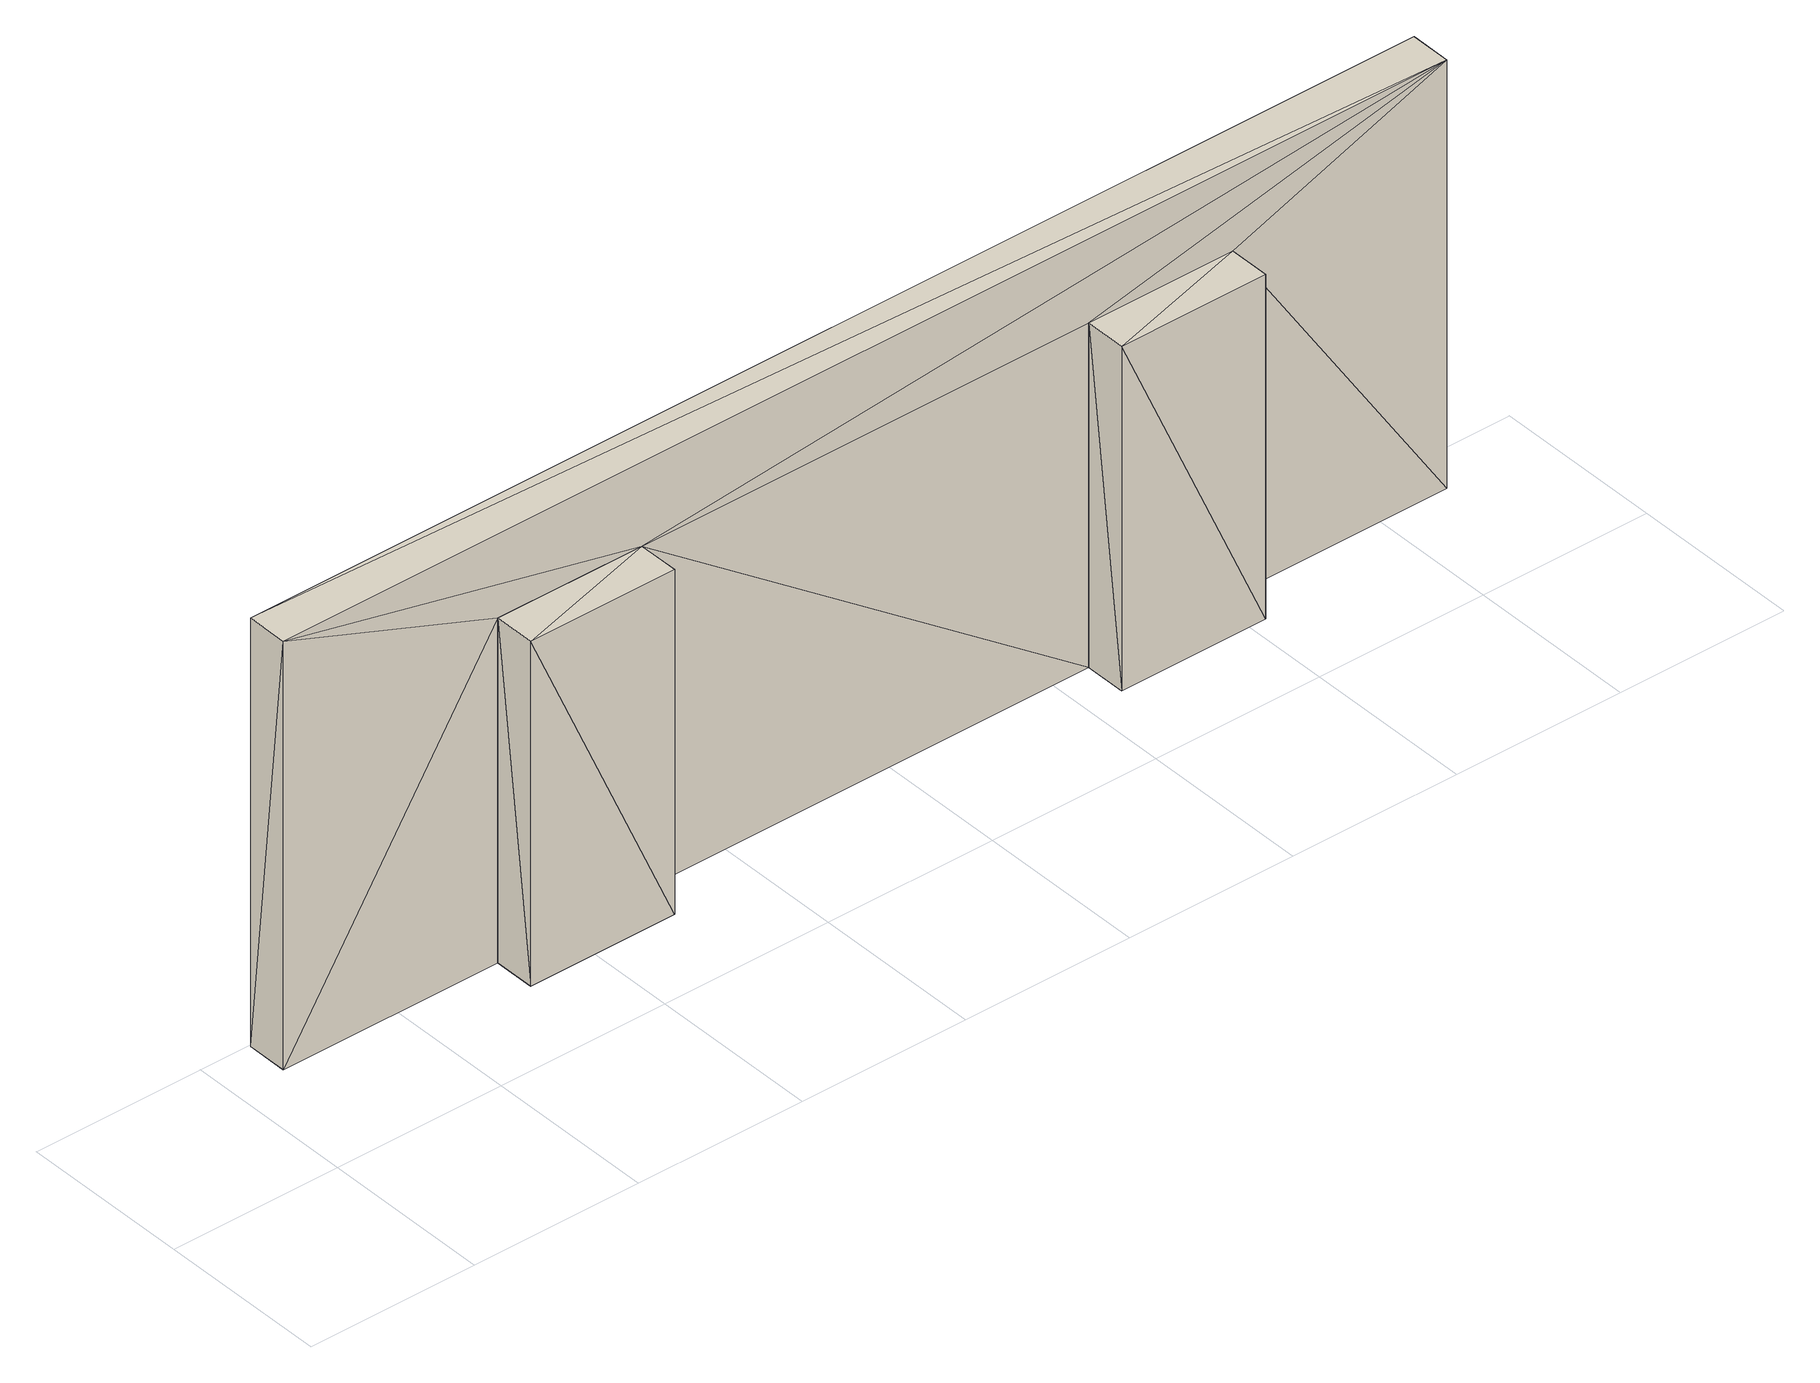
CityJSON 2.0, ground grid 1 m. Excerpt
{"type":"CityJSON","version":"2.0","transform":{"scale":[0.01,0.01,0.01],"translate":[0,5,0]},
"CityObjects":{
"building1":{"type":"Building","attributes":{"info":{"id":18836,"type":"IfcOpeningElement","GlobalId":"2lV07gym5YkPLv5gWQeAr4","OwnerHistory":"#12","Name":"Innentuer-3","ObjectPlacement":"#18792","Representation":"#18832"},"psets":{"BaseQuantities":{"Depth":{"id":18841,"class":"IfcQuantityLength","value":0.24},"Height":{"id":18842,"class":"IfcQuantityLength","value":2.01},"Width":{"id":18843,"class":"IfcQuantityLength","value":0.885},"Area":{"id":18844,"class":"IfcQuantityArea","value":1.78},"Volume":{"id":18845,"class":"IfcQuantityVolume","value":0.0856},"id":18846}}},"geometry":[{"type":"MultiSurface","lod":"2","boundaries":[[[0,1,2]],[[0,2,3]],[[4,0,3]],[[4,3,5]],[[6,4,5]],[[6,5,7]],[[1,6,7]],[[1,7,2]],[[4,1,0]],[[4,6,1]],[[3,2,5]],[[2,7,5]],[[4,6,8]],[[4,8,9]],[[0,4,9]],[[0,9,10]],[[1,0,10]],[[1,10,11]],[[6,1,11]],[[6,11,8]],[[0,6,4]],[[0,1,6]],[[9,8,10]],[[8,11,10]]]}]},
"building2":{"type":"Building","attributes":{"info":{"id":19504,"type":"IfcDoor","GlobalId":"2qiPPF3FrF8OIqfrKiSUqm","OwnerHistory":"#12","Name":"Innentuer-3","ObjectPlacement":"#19486","Representation":"#19500","Tag":"12291272-8C4D-42C2-A4-E5-68086A355C33","OverallHeight":2.01,"OverallWidth":0.885},"psets":{"Tür Linien-Sachmerkmale":{"LiningDepth":0.1,"LiningThickness":0.05,"LiningOffset":0.1,"id":19763},"Türblatt-Sachmerkmale - Panel1":{"PanelDepth":0.04,"PanelOperation":"SWINGING","PanelWidth":1,"PanelPosition":"MIDDLE","id":19766},"Pset_DoorCommon":{"ThermalTransmittance":{"id":19512,"class":"IfcPropertySingleValue","value":2,"value_type":"IfcThermalTransmittanceMeasure"},"id":19513},"AC_Pset_Name":{"Name":{"id":19520,"class":"IfcPropertySingleValue","value":"Innentuer-3","value_type":"IfcLabel"},"id":19521},"ArchiCADProperties":{"Komplette Element-ID":{"id":19527,"class":"IfcPropertySingleValue","value":"Innentuer-3","value_type":"IfcLabel"},"Kompakte Element-ID":{"id":19528,"class":"IfcPropertySingleValue","value":"Innentuer-3","value_type":"IfcLabel"},"Name des Sachmerkmal-Objekts":{"id":19529,"class":"IfcPropertySingleValue","value_type":"IfcLabel"},"Ursprungsgeschoss":{"id":19530,"class":"IfcPropertySingleValue","value":"Erdgeschoss","value_type":"IfcLabel"},"Raumname":{"id":19531,"class":"IfcPropertySingleValue","value":"Buero","value_type":"IfcLabel"},"Raumnummer":{"id":19532,"class":"IfcPropertySingleValue","value":"2","value_type":"IfcLabel"},"Ebene":{"id":19533,"class":"IfcPropertySingleValue","value":"Innenwände","value_type":"IfcLabel"},"Typ":{"id":19534,"class":"IfcPropertySingleValue","value":"Tür","value_type":"IfcLabel"},"Geschützt":{"id":19535,"class":"IfcPropertySingleValue","value":false,"value_type":"IfcBoolean"},"Bibliothekselement-Name":{"id":19536,"class":"IfcPropertySingleValue","value":"IFC Tür - Eine Öffnunsgrichtung","value_type":"IfcLabel"},"Baustoff / Mehrschichtiger Aufbau / Profil / Schraffur":{"id":19537,"class":"IfcPropertySingleValue","value":"Solid","value_type":"IfcLabel"},"Etikettentext":{"id":19538,"class":"IfcPropertySingleValue","value_type":"IfcLabel"},"Eindeutige ID":{"id":19539,"class":"IfcPropertySingleValue","value_type":"IfcLabel"},"Verknüpfte Änderungen":{"id":19540,"class":"IfcPropertySingleValue","value_type":"IfcLabel"},"Tragende Funktion":{"id":19541,"class":"IfcPropertySingleValue","value":"Nicht definiert","value_type":"IfcLabel"},"Lage":{"id":19542,"class":"IfcPropertySingleValue","value":"Nicht definiert","value_type":"IfcLabel"},"Element-Klassifizierung":{"id":19543,"class":"IfcPropertySingleValue","value":"Tür","value_type":"IfcLabel"},"Umbau-Status":{"id":19544,"class":"IfcPropertySingleValue","value":"Bestand","value_type":"IfcLabel"},"Anzeigen auf Umbau-Filter":{"id":19545,"class":"IfcPropertySingleValue","value":"Alle relevanten Filter","value_type":"IfcLabel"},"ARCHICAD IFC ID":{"id":19546,"class":"IfcPropertySingleValue","value":"2qiPPF3FrF8OIqfrKiSUqm","value_type":"IfcLabel"},"Externe IFC ID":{"id":19547,"class":"IfcPropertySingleValue","value_type":"IfcLabel"},"Marker-Text":{"id":19548,"class":"IfcPropertySingleValue","value_type":"IfcLabel"},"Von Raum":{"id":19549,"class":"IfcPropertySingleValue","value":"Flur","value_type":"IfcLabel"},"zu Raum":{"id":19550,"class":"IfcPropertySingleValue","value":"Buero","value_type":"IfcLabel"},"Ausrichtung":{"id":19551,"class":"IfcPropertySingleValue","value":"R","value_type":"IfcLabel"},"Von Raum-Nummer":{"id":19552,"class":"IfcPropertySingleValue","value":"1","value_type":"IfcLabel"},"Zu Raum-Nummer":{"id":19553,"class":"IfcPropertySingleValue","value":"2","value_type":"IfcLabel"},"Anschlagsmaße":{"id":19554,"class":"IfcPropertySingleValue","value":"0,88x2,01","value_type":"IfcLabel"},"Größe Wandloch":{"id":19555,"class":"IfcPropertySingleValue","value":"0,88x2,01","value_type":"IfcLabel"},"Größe laut Eingabe":{"id":19556,"class":"IfcPropertySingleValue","value":"0,88x2,01","value_type":"IfcLabel"},"Größe Ausgang":{"id":19557,"class":"IfcPropertySingleValue","value":"0,78x1,96","value_type":"IfcLabel"},"Türblatt-Maß":{"id":19558,"class":"IfcPropertySingleValue","value":"0,78x1,96","value_type":"IfcLabel"},"Wandstruktur":{"id":19559,"class":"IfcPropertySingleValue","value":"Leichtbeton 102890359","value_type":"IfcLabel"},"Nominale B x H":{"id":19560,"class":"IfcPropertySingleValue","value":"0,88x2,01","value_type":"IfcLabel"},"Nominale B x H x T":{"id":19561,"class":"IfcPropertySingleValue","value":"0,88x2,01x0,24","value_type":"IfcLabel"},"id":19562},"AC_Pset_IFC_Tür_-_Eine_Öffnunsgrichtung":{"Wandkontur (0-Keine,1-Voll,2-Seite,3-Länge)":{"id":19602,"class":"IfcPropertySingleValue","value":1,"value_type":"IfcReal"},"Fixpunkte 0-Kein,1-2D,2-3D,3-Alle":{"id":19603,"class":"IfcPropertySingleValue","value":3,"value_type":"IfcReal"},"2D-Fixpunkte in 3D zeigen":{"id":19604,"class":"IfcPropertySingleValue","value":true,"value_type":"IfcBoolean"},"Loch übernimmt Oberflächenmaterial der Wandseite":{"id":19605,"class":"IfcPropertySingleValue","value":false,"value_type":"IfcBoolean"},"Öffnungsoberfläche ist gebogen in gebogenen Wänden":{"id":19606,"class":"IfcPropertySingleValue","value":false,"value_type":"IfcBoolean"},"Grundtyp":{"id":19607,"class":"IfcPropertySingleValue","value":"IfcDoor","value_type":"IfcLabel"},"Name":{"id":19608,"class":"IfcPropertySingleValue","value_type":"IfcLabel"},"Beschreibung":{"id":19609,"class":"IfcPropertySingleValue","value_type":"IfcLabel"},"Objektetikett":{"id":19610,"class":"IfcPropertySingleValue","value_type":"IfcLabel"},"Etikett":{"id":19611,"class":"IfcPropertySingleValue","value_type":"IfcLabel"},"Konstruktionsmaterial":{"id":19612,"class":"IfcPropertySingleValue","value":"Aluminium","value_type":"IfcLabel"}," Konstruktionsmaterial ID":{"id":19613,"class":"IfcPropertySingleValue","value":1,"value_type":"IfcReal"},"Profile (Strich) (ifc_door_frame)":{"id":19614,"class":"IfcPropertySingleValue","value":true,"value_type":"IfcBoolean"},"Rahmendicke = Wanddicke":{"id":19615,"class":"IfcPropertySingleValue","value":false,"value_type":"IfcBoolean"},"Paneelbreite an Öffn. anpassen":{"id":19616,"class":"IfcPropertySingleValue","value":true,"value_type":"IfcBoolean"},"Paneelbreite":{"id":19617,"class":"IfcPropertySingleValue","value":1,"value_type":"IfcReal"},"Trimmen":{"id":19618,"class":"IfcPropertySingleValue","value":false,"value_type":"IfcBoolean"},"Schwelle":{"id":19619,"class":"IfcPropertySingleValue","value":false,"value_type":"IfcBoolean"},"Schwellenbreite anpassen":{"id":19620,"class":"IfcPropertySingleValue","value":true,"value_type":"IfcBoolean"},"Oberlicht":{"id":19621,"class":"IfcPropertySingleValue","value":false,"value_type":"IfcBoolean"},"Öffnungswinkel in 2D":{"id":19622,"class":"IfcPropertySingleValue","value":90,"value_type":"IfcPlaneAngleMeasure"},"Symbol-Stift":{"id":19623,"class":"IfcPropertySingleValue","value_type":"IfcLabel"},"Rahmen-Schraffur-Typ":{"id":19624,"class":"IfcPropertySingleValue","value":"Holz","value_type":"IfcLabel"},"Rahmen-Schraffur-Stift":{"id":19625,"class":"IfcPropertySingleValue","value_type":"IfcLabel"},"Rahmen-Schraffurhintergrund-Stift":{"id":19626,"class":"IfcPropertySingleValue","value_type":"IfcLabel"},"Türblatt-Schraffur-Typ":{"id":19627,"class":"IfcPropertySingleValue","value":"0","value_type":"IfcLabel"},"Türblatt-Schraffur-Stift":{"id":19628,"class":"IfcPropertySingleValue","value_type":"IfcLabel"},"Türblatt-Schraffurhintergrund-Stift":{"id":19629,"class":"IfcPropertySingleValue","value_type":"IfcLabel"},"Öffnungswinkel in 3D":{"id":19630,"class":"IfcPropertySingleValue","value":0,"value_type":"IfcPlaneAngleMeasure"},"Rahmen-Stift":{"id":19631,"class":"IfcPropertySingleValue","value_type":"IfcLabel"},"Türblatt-Stift":{"id":19632,"class":"IfcPropertySingleValue","value_type":"IfcLabel"},"Rahmen Oberflächenmaterial":{"id":19633,"class":"IfcPropertySingleValue","value":"Kiefer","value_type":"IfcLabel"},"Türblatt Oberflächenmaterial":{"id":19634,"class":"IfcPropertySingleValue","value":"Kiefer, glänzend","value_type":"IfcLabel"},"Querbalken Oberflächenmaterial":{"id":19635,"class":"IfcPropertySingleValue","value":"Glas","value_type":"IfcLabel"},"Schwelle Oberflächenmaterial":{"id":19636,"class":"IfcPropertySingleValue","value":"Kiefer","value_type":"IfcLabel"},"IFC Betrieb (ifc_optypestr)":{"id":19637,"class":"IfcPropertySingleValue","value":"Einflügeltür","value_type":"IfcLabel"},"IFC Betrieb (ifc_optype)":{"id":19638,"class":"IfcPropertySingleValue","value":1,"value_type":"IfcReal"},"id":19639},"BaseQuantities":{"Height":{"id":19681,"class":"IfcQuantityLength","value":2.01},"Width":{"id":19682,"class":"IfcQuantityLength","value":0.885},"Perimeter":{"id":19683,"class":"IfcQuantityLength","value":5.79},"Area":{"id":19684,"class":"IfcQuantityArea","value":1.78},"Volume":{"id":19685,"class":"IfcQuantityVolume","value":0.0856},"Depth":{"id":19686,"class":"IfcQuantityLength","value":0.24},"id":19687},"ArchiCADQuantities":{"Höhenangabe zum Projekt-Nullpunkt":{"id":19692,"class":"IfcQuantityLength","value":0},"Höhe zu Geschoss":{"id":19693,"class":"IfcQuantityLength","value":0},"Höhe":{"id":19694,"class":"IfcQuantityLength","value":2.01},"Oberflächenbereich":{"id":19695,"class":"IfcQuantityArea","value":4.75},"Netto-Volumen":{"id":19696,"class":"IfcQuantityVolume","value":0.0856},"Breite":{"id":19697,"class":"IfcQuantityLength","value":0.885},"Dicke":{"id":19698,"class":"IfcQuantityLength","value":0.1},"F/T nominale Brüstungs-/Schwellenhöhe":{"id":19699,"class":"IfcQuantityLength","value":0},"F/T Brüstungs-/Schwellenhöhe auf der Anschlagseite":{"id":19700,"class":"IfcQuantityLength","value":0},"F/T Brüstungs-/Schwellenhöhe gegenüber der Anschlagseite":{"id":19701,"class":"IfcQuantityLength","value":0},"F/T nominale Sturzhöhe":{"id":19702,"class":"IfcQuantityLength","value":2.01},"F/T Sturzhöhe auf der Anschlagseite":{"id":19703,"class":"IfcQuantityLength","value":2.01},"F/T Sturzhöhe gegenüber der Anschlagseite":{"id":19704,"class":"IfcQuantityLength","value":2.01},"F/T Öffnungsbreite auf der Anschlagseite":{"id":19705,"class":"IfcQuantityLength","value":0.885},"F/T Öffnungsbreite gegenüber der Anschlagseite":{"id":19706,"class":"IfcQuantityLength","value":0.885},"F/T Höhe der Öffnung auf der Anschlagseite":{"id":19707,"class":"IfcQuantityLength","value":2.01},"F/T Höhe der Öffnung gegenüber der Anschlagseite":{"id":19708,"class":"IfcQuantityLength","value":2.01},"F/T Oberfläche der Öffnung auf der Anschlagseite":{"id":19709,"class":"IfcQuantityArea","value":1.78},"F/T Oberfläche der Öffnung gegenüber der Anschlagseite":{"id":19710,"class":"IfcQuantityArea","value":1.78},"Nominale F/T Öffnungsbreite auf der Anschlagseite":{"id":19711,"class":"IfcQuantityLength","value":0.885},"Nominale F/T Öffnungsbreite gegenüber der Anschlagseite":{"id":19712,"class":"IfcQuantityLength","value":0.885},"Nominale F/T Höhe der Öffnung auf der Anschlagseite":{"id":19713,"class":"IfcQuantityLength","value":2.01},"Nominale F/T Höhe der Öffnung gegenüber der Anschlagseite":{"id":19714,"class":"IfcQuantityLength","value":2.01},"Nominale T/F Öffnungsoberfläche auf der Anschlagsseite":{"id":19715,"class":"IfcQuantityArea","value":1.78},"Nominale T/F Öffnungsoberfläche auf der Seite gegenüber der Anschlagsseite":{"id":19716,"class":"IfcQuantityArea","value":1.78},"F/T Volumen der Öffnung":{"id":19717,"class":"IfcQuantityVolume","value":0.0856},"T/F Öffnung Nominaler Oberflächenbereich":{"id":19718,"class":"IfcQuantityArea","value":1.78},"F/T nominales Volumen der Öffnung":{"id":19719,"class":"IfcQuantityVolume","value":0.427},"Brüstungshöhe":{"id":19720,"class":"IfcQuantityLength","value":0},"Wanddicke":{"id":19721,"class":"IfcQuantityLength","value":0.24},"id":19722},"AC_Equantity_IFC_Tür_-_Eine_Öffnunsgrichtung":{"Maß 1":{"id":19727,"class":"IfcQuantityLength","value":0.885},"Maß 2":{"id":19728,"class":"IfcQuantityLength","value":2.01},"Höhe":{"id":19729,"class":"IfcQuantityLength","value":1},"Brüstungshöhe zum aktuellen Geschoss":{"id":19730,"class":"IfcQuantityLength","value":0},"Untere Ebene":{"id":19731,"class":"IfcQuantityLength","value":1},"Obere Ebene":{"id":19732,"class":"IfcQuantityLength","value":0},"Rohbauöffnung Breite":{"id":19733,"class":"IfcQuantityLength","value":0.885},"Rohbauöffnung Höhe":{"id":19734,"class":"IfcQuantityLength","value":2.01},"Architekturlichte Breite":{"id":19735,"class":"IfcQuantityLength","value":0.885},"Architekturlichte Höhe":{"id":19736,"class":"IfcQuantityLength","value":2.01},"Rahmen Breite":{"id":19737,"class":"IfcQuantityLength","value":0.885},"Rahmen Höhe":{"id":19738,"class":"IfcQuantityLength","value":2.01},"Durchgangslichte Breite":{"id":19739,"class":"IfcQuantityLength","value":0.785},"Durchgangslichte Höhe":{"id":19740,"class":"IfcQuantityLength","value":1.96},"Türblatt Breite":{"id":19741,"class":"IfcQuantityLength","value":0.785},"Türblatt Höhe":{"id":19742,"class":"IfcQuantityLength","value":1.96},"Rahmen-Dicke":{"id":19743,"class":"IfcQuantityLength","value":0.1},"Rahmen-Breite":{"id":19744,"class":"IfcQuantityLength","value":0.05},"Türblatt Stärke":{"id":19745,"class":"IfcQuantityLength","value":0.04},"Einfassung Dicke (Futter Tiefe)":{"id":19746,"class":"IfcQuantityLength","value":0.02},"Einfassung Breite (Futter Dicke)":{"id":19747,"class":"IfcQuantityLength","value":0.1},"Schwellenbreite":{"id":19748,"class":"IfcQuantityLength","value":0.1},"Schwellen-Versatz":{"id":19749,"class":"IfcQuantityLength","value":0},"Dicke Schwelle":{"id":19750,"class":"IfcQuantityLength","value":0.02},"Höhe Türblatt":{"id":19751,"class":"IfcQuantityLength","value":1.5},"Höhe Schwelle":{"id":19752,"class":"IfcQuantityLength","value":0.05},"AC Linkes Öffnungsübermaß":{"id":19753,"class":"IfcQuantityLength","value":0},"AC Rechtes Öffnungsübermaß":{"id":19754,"class":"IfcQuantityLength","value":0},"AC Oberes Öffnungsübermaß":{"id":19755,"class":"IfcQuantityLength","value":0},"AC Unteres Öffnungsübermaß":{"id":19756,"class":"IfcQuantityLength","value":0},"id":19757}}},"geometry":[{"type":"MultiSurface","lod":"2","boundaries":[[[12,13,4]],[[12,4,14]],[[0,13,15]],[[0,4,13]],[[0,16,17]],[[0,1,16]],[[6,16,1]],[[18,16,6]],[[4,17,14]],[[4,0,17]],[[14,19,12]],[[14,17,19]],[[20,21,22]],[[20,22,23]],[[19,13,12]],[[15,19,20]],[[15,20,23]],[[15,13,19]],[[15,23,1]],[[15,1,0]],[[6,23,22]],[[6,1,23]],[[22,21,18]],[[22,18,6]],[[16,21,20]],[[16,18,21]],[[20,19,17]],[[20,17,16]],[[24,20,21]],[[24,25,20]],[[21,12,26]],[[21,26,24]],[[26,25,24]],[[26,27,25]],[[19,20,25]],[[19,25,27]],[[19,12,21]],[[19,21,20]],[[27,12,19]],[[27,26,12]]]}]},
"building3":{"type":"Building","attributes":{"info":{"id":18698,"type":"IfcWallStandardCase","GlobalId":"3jjW3rL656ex34Gws22EfM","OwnerHistory":"#12","Name":"Wand-Int-ERDG-3","ObjectPlacement":"#18651","Representation":"#18693","Tag":"2197C9B9-DEF1-444F-B8-1E-1DB092762AB7"},"psets":{"Pset_WallCommon":{"ThermalTransmittance":{"id":18852,"class":"IfcPropertySingleValue","value":1.5,"value_type":"IfcThermalTransmittanceMeasure"},"id":18853},"AC_Pset_Name":{"Name":{"id":18860,"class":"IfcPropertySingleValue","value":"Wand-Int-ERDG-3","value_type":"IfcLabel"},"id":18861},"ArchiCADProperties":{"Komplette Element-ID":{"id":18867,"class":"IfcPropertySingleValue","value":"Wand-Int-ERDG-3","value_type":"IfcLabel"},"Kompakte Element-ID":{"id":18868,"class":"IfcPropertySingleValue","value":"Wand-Int-ERDG-3","value_type":"IfcLabel"},"Name des Sachmerkmal-Objekts":{"id":18869,"class":"IfcPropertySingleValue","value_type":"IfcLabel"},"Ursprungsgeschoss":{"id":18870,"class":"IfcPropertySingleValue","value":"Erdgeschoss","value_type":"IfcLabel"},"Raumname":{"id":18871,"class":"IfcPropertySingleValue","value":"Flur","value_type":"IfcLabel"},"Raumnummer":{"id":18872,"class":"IfcPropertySingleValue","value":"1","value_type":"IfcLabel"},"Ebene":{"id":18873,"class":"IfcPropertySingleValue","value":"Innenwände","value_type":"IfcLabel"},"Typ":{"id":18874,"class":"IfcPropertySingleValue","value":"Wand","value_type":"IfcLabel"},"Geschützt":{"id":18875,"class":"IfcPropertySingleValue","value":false,"value_type":"IfcBoolean"},"Baustoff / Mehrschichtiger Aufbau / Profil / Schraffur":{"id":18876,"class":"IfcPropertySingleValue","value":"Leichtbeton 102890359","value_type":"IfcLabel"},"Etikettentext":{"id":18877,"class":"IfcPropertySingleValue","value_type":"IfcLabel"},"Eindeutige ID":{"id":18878,"class":"IfcPropertySingleValue","value_type":"IfcLabel"},"Verknüpfte Änderungen":{"id":18879,"class":"IfcPropertySingleValue","value_type":"IfcLabel"},"Tragende Funktion":{"id":18880,"class":"IfcPropertySingleValue","value":"Nicht definiert","value_type":"IfcLabel"},"Lage":{"id":18881,"class":"IfcPropertySingleValue","value":"Nicht definiert","value_type":"IfcLabel"},"Element-Klassifizierung":{"id":18882,"class":"IfcPropertySingleValue","value":"Wand","value_type":"IfcLabel"},"Umbau-Status":{"id":18883,"class":"IfcPropertySingleValue","value":"Bestand","value_type":"IfcLabel"},"Anzeigen auf Umbau-Filter":{"id":18884,"class":"IfcPropertySingleValue","value":"Alle relevanten Filter","value_type":"IfcLabel"},"Struktur - Typ":{"id":18885,"class":"IfcPropertySingleValue","value":"Einfach","value_type":"IfcLabel"},"ARCHICAD IFC ID":{"id":18886,"class":"IfcPropertySingleValue","value":"3jjW3rL656ex34Gws22EfM","value_type":"IfcLabel"},"Externe IFC ID":{"id":18887,"class":"IfcPropertySingleValue","value_type":"IfcLabel"},"Baustoff/Mehrschicht/Profil":{"id":18888,"class":"IfcPropertySingleValue","value":"Leichtbeton 102890359","value_type":"IfcLabel"},"Außenseite Oberfläche":{"id":18889,"class":"IfcPropertySingleValue","value":"Anstrich","value_type":"IfcLabel"},"Innenseite Oberfläche":{"id":18890,"class":"IfcPropertySingleValue","value":"Anstrich","value_type":"IfcLabel"},"Oberfläche Kante":{"id":18891,"class":"IfcPropertySingleValue","value":"Anstrich","value_type":"IfcLabel"},"Äußerer Neigungswinkel":{"id":18892,"class":"IfcPropertySingleValue","value":90,"value_type":"IfcPlaneAngleMeasure"},"Innerer Neigungswinkel":{"id":18893,"class":"IfcPropertySingleValue","value":90,"value_type":"IfcPlaneAngleMeasure"},"Wand Neigungstyp":{"id":18894,"class":"IfcPropertySingleValue","value":"gerade","value_type":"IfcLabel"},"Lage der Referenzlinie":{"id":18895,"class":"IfcPropertySingleValue","value":"Außen","value_type":"IfcLabel"},"Geschoss für Oberkantenverknüpfung":{"id":18896,"class":"IfcPropertySingleValue","value":"Nicht verknüpft","value_type":"IfcLabel"},"Geometriemethode":{"id":18897,"class":"IfcPropertySingleValue","value":"Uni","value_type":"IfcLabel"},"id":18898},"BaseQuantities":{"Length":{"id":18934,"class":"IfcQuantityLength","value":7.11},"Height":{"id":18935,"class":"IfcQuantityLength","value":2.5},"Width":{"id":18936,"class":"IfcQuantityLength","value":0.24},"GrossFootprintArea":{"id":18937,"class":"IfcQuantityArea","value":1.71},"NetFootprintArea":{"id":18938,"class":"IfcQuantityArea","value":1.71},"GrossSideArea":{"id":18939,"class":"IfcQuantityArea","value":17.48},"NetSideArea":{"id":18940,"class":"IfcQuantityArea","value":13.92},"GrossVolume":{"id":18941,"class":"IfcQuantityVolume","value":4.27},"NetVolume":{"id":18942,"class":"IfcQuantityVolume","value":3.41},"id":18943},"ArchiCADQuantities":{"Höhenangabe zum Projekt-Nullpunkt":{"id":18948,"class":"IfcQuantityLength","value":0},"Höhe zu Geschoss":{"id":18949,"class":"IfcQuantityLength","value":0},"Höhe":{"id":18950,"class":"IfcQuantityLength","value":2.5},"Oberflächenbereich":{"id":18951,"class":"IfcQuantityArea","value":14.22},"Netto-Volumen":{"id":18952,"class":"IfcQuantityVolume","value":3.41},"Fläche":{"id":18953,"class":"IfcQuantityArea","value":1.71},"Dicke":{"id":18954,"class":"IfcQuantityLength","value":0.24},"Wandlänge an der Außenseite":{"id":18955,"class":"IfcQuantityLength","value":7.11},"Wandlänge an der Innenseite":{"id":18956,"class":"IfcQuantityLength","value":7.11},"Netto-Oberflächenbereich an der Außenseite":{"id":18957,"class":"IfcQuantityArea","value":14.22},"Netto-Oberflächenbereich an der Innenseite":{"id":18958,"class":"IfcQuantityArea","value":13.62},"Netto-Oberflächenbereich an den Kanten":{"id":18959,"class":"IfcQuantityArea","value":4.19},"Konditionales Volumen":{"id":18960,"class":"IfcQuantityVolume","value":4.27},"Anzahl der Türen":{"id":18961,"class":"IfcQuantityCount","value":2},"Anzahl der Fenster":{"id":18962,"class":"IfcQuantityCount","value":0},"Anzahl der Durchbrüche (Anzahl der leeren Öffnungen)":{"id":18963,"class":"IfcQuantityCount","value":0},"Anzahl der Stützen":{"id":18964,"class":"IfcQuantityCount","value":0},"Kombinierte Breite der Türen":{"id":18965,"class":"IfcQuantityLength","value":1.77},"Kombinierte Breite der Fenster":{"id":18966,"class":"IfcQuantityLength","value":0},"Wandstärke am Ende":{"id":18967,"class":"IfcQuantityLength","value":0.24},"Minimale Höhe der Wand":{"id":18968,"class":"IfcQuantityLength","value":2.5},"Maximale Höhe der Wand":{"id":18969,"class":"IfcQuantityLength","value":2.5},"Länge der Wand in der Achse":{"id":18970,"class":"IfcQuantityLength","value":7.11},"Fläche der Wand":{"id":18971,"class":"IfcQuantityArea","value":1.71},"Umfang der Wand":{"id":18972,"class":"IfcQuantityLength","value":14.7},"Brutto-Wandoberflächenbereich an der Innenseite":{"id":18973,"class":"IfcQuantityArea","value":17.77},"Brutto-Wandoberflächenbereich an der Außenseite":{"id":18974,"class":"IfcQuantityArea","value":17.77},"Brutto-Volumen der Wand ":{"id":18975,"class":"IfcQuantityVolume","value":4.27},"Analytische Oberfläche der Öffnungen an der Innenseite":{"id":18976,"class":"IfcQuantityArea","value":3.56},"Analytische Oberfläche der Öffnungen an der Außenseite":{"id":18977,"class":"IfcQuantityArea","value":3.56},"Analytisches Volumen der Öffnungen in der Wand":{"id":18978,"class":"IfcQuantityVolume","value":0.854},"Wand-Schichtdicke an der Außenseite":{"id":18979,"class":"IfcQuantityLength","value":0},"Wand-Schichtdicke an der Innenseite":{"id":18980,"class":"IfcQuantityLength","value":0},"Dämmungsschichtdicke":{"id":18981,"class":"IfcQuantityLength","value":0},"Luftschichtdicke":{"id":18982,"class":"IfcQuantityLength","value":0},"Minimale Höhe der Wandschicht an der Außenseite":{"id":18983,"class":"IfcQuantityLength","value":0},"Maximale Höhe der Wandschicht an der Außenseite":{"id":18984,"class":"IfcQuantityLength","value":0},"Minimale Höhe der Wandschicht an der Innenseite":{"id":18985,"class":"IfcQuantityLength","value":0},"Maximale Höhe der Wandschicht an der Innenseite":{"id":18986,"class":"IfcQuantityLength","value":0},"Konditionale Länge an der Außenseite":{"id":18987,"class":"IfcQuantityLength","value":7.11},"Konditionale Länge an der Innenseite":{"id":18988,"class":"IfcQuantityLength","value":7.11},"Konditionaler Oberflächenbereich an der Außenseite":{"id":18989,"class":"IfcQuantityArea","value":17.77},"Konditionaler Oberflächenbereich an der Innenseite":{"id":18990,"class":"IfcQuantityArea","value":17.18},"Wand-Schichtvolumen an der Außenseite":{"id":18991,"class":"IfcQuantityVolume","value":0},"Wand-Schichtvolumen an der Innenseite":{"id":18992,"class":"IfcQuantityVolume","value":0},"Konditionales Schichtvolumen an der Außenseite":{"id":18993,"class":"IfcQuantityVolume","value":0},"Konditionales Wand-Schichtvolumen an der Innenseite":{"id":18994,"class":"IfcQuantityVolume","value":0},"Länge der Referenzlinie":{"id":18995,"class":"IfcQuantityLength","value":7.41},"Abstand zu Ursprungsgeschoss":{"id":18996,"class":"IfcQuantityLength","value":0},"Abstand Oberkante":{"id":18997,"class":"IfcQuantityLength","value":0},"Durchschnittliche Länge":{"id":18998,"class":"IfcQuantityLength","value":7.11},"Oberflächenbereich der Fenster in der Wand":{"id":18999,"class":"IfcQuantityArea","value":0},"Oberflächenbereich der Türen in der Wand":{"id":19000,"class":"IfcQuantityArea","value":3.56},"Oberflächenbereich der leeren Öffnungen in der Wand":{"id":19001,"class":"IfcQuantityArea","value":0},"Volumen der Stützen":{"id":19002,"class":"IfcQuantityVolume","value":0},"id":19003}}},"geometry":[{"type":"MultiSurface","lod":"2","boundaries":[[[6,28,29]],[[6,29,8]],[[11,1,6]],[[8,11,6]],[[10,0,1]],[[11,10,1]],[[9,4,0]],[[10,9,0]],[[30,4,9]],[[30,9,31]],[[32,33,30]],[[31,32,30]],[[34,35,33]],[[32,34,33]],[[36,37,35]],[[34,36,35]],[[38,37,36]],[[38,36,39]],[[40,38,39]],[[40,39,41]],[[42,43,40]],[[41,42,40]],[[29,28,43]],[[42,29,43]],[[1,43,28]],[[43,1,0]],[[1,28,6]],[[33,35,40]],[[0,33,40]],[[43,0,40]],[[0,4,30]],[[33,0,30]],[[35,37,38]],[[40,35,38]],[[29,42,11]],[[10,11,42]],[[8,29,11]],[[41,34,32]],[[41,32,10]],[[41,10,42]],[[31,9,10]],[[31,10,32]],[[39,36,34]],[[39,34,41]]]}]},
"building4":{"type":"Building","attributes":{"info":{"id":18768,"type":"IfcOpeningElement","GlobalId":"253rr8ORNAORFOx911Dvez","OwnerHistory":"#12","Name":"Innentuer-2","ObjectPlacement":"#18723","Representation":"#18764"},"psets":{"BaseQuantities":{"Depth":{"id":18774,"class":"IfcQuantityLength","value":0.24},"Height":{"id":18775,"class":"IfcQuantityLength","value":2.01},"Width":{"id":18776,"class":"IfcQuantityLength","value":0.885},"Area":{"id":18777,"class":"IfcQuantityArea","value":1.78},"Volume":{"id":18778,"class":"IfcQuantityVolume","value":0.0856},"id":18779}}},"geometry":[{"type":"MultiSurface","lod":"2","boundaries":[[[35,33,44]],[[35,44,45]],[[37,35,45]],[[37,45,46]],[[30,37,46]],[[30,46,47]],[[33,30,47]],[[33,47,44]],[[37,33,35]],[[37,30,33]],[[45,44,46]],[[44,47,46]],[[37,30,31]],[[37,31,36]],[[35,37,36]],[[35,36,34]],[[33,35,34]],[[33,34,32]],[[30,33,32]],[[30,32,31]],[[35,30,37]],[[35,33,30]],[[36,31,34]],[[31,32,34]]]}]},
"building5":{"type":"Building","attributes":{"info":{"id":19199,"type":"IfcDoor","GlobalId":"0pGAjlJMP3ifYPATVF5xAR","OwnerHistory":"#12","Name":"Innentuer-2","ObjectPlacement":"#19029","Representation":"#19195","Tag":"CBFAA406-7368-4C3F-96-65-F3ED0FC60C2F","OverallHeight":2.01,"OverallWidth":0.885},"psets":{"Tür Linien-Sachmerkmale":{"LiningDepth":0.1,"LiningThickness":0.05,"LiningOffset":0.1,"id":19460},"Türblatt-Sachmerkmale - Panel1":{"PanelDepth":0.04,"PanelOperation":"SWINGING","PanelWidth":1,"PanelPosition":"MIDDLE","id":19463},"Pset_DoorCommon":{"ThermalTransmittance":{"id":19207,"class":"IfcPropertySingleValue","value":2,"value_type":"IfcThermalTransmittanceMeasure"},"FireExit":{"id":19208,"class":"IfcPropertySingleValue","value":false,"value_type":"IfcBoolean"},"id":19209},"AC_Pset_Name":{"Name":{"id":19217,"class":"IfcPropertySingleValue","value":"Innentuer-2","value_type":"IfcLabel"},"id":19218},"ArchiCADProperties":{"Komplette Element-ID":{"id":19224,"class":"IfcPropertySingleValue","value":"Innentuer-2","value_type":"IfcLabel"},"Kompakte Element-ID":{"id":19225,"class":"IfcPropertySingleValue","value":"Innentuer-2","value_type":"IfcLabel"},"Name des Sachmerkmal-Objekts":{"id":19226,"class":"IfcPropertySingleValue","value_type":"IfcLabel"},"Ursprungsgeschoss":{"id":19227,"class":"IfcPropertySingleValue","value":"Erdgeschoss","value_type":"IfcLabel"},"Raumname":{"id":19228,"class":"IfcPropertySingleValue","value":"Bad","value_type":"IfcLabel"},"Raumnummer":{"id":19229,"class":"IfcPropertySingleValue","value":"3","value_type":"IfcLabel"},"Ebene":{"id":19230,"class":"IfcPropertySingleValue","value":"Innenwände","value_type":"IfcLabel"},"Typ":{"id":19231,"class":"IfcPropertySingleValue","value":"Tür","value_type":"IfcLabel"},"Geschützt":{"id":19232,"class":"IfcPropertySingleValue","value":false,"value_type":"IfcBoolean"},"Bibliothekselement-Name":{"id":19233,"class":"IfcPropertySingleValue","value":"IFC Tür - Eine Öffnunsgrichtung","value_type":"IfcLabel"},"Baustoff / Mehrschichtiger Aufbau / Profil / Schraffur":{"id":19234,"class":"IfcPropertySingleValue","value":"Solid","value_type":"IfcLabel"},"Etikettentext":{"id":19235,"class":"IfcPropertySingleValue","value_type":"IfcLabel"},"Eindeutige ID":{"id":19236,"class":"IfcPropertySingleValue","value_type":"IfcLabel"},"Verknüpfte Änderungen":{"id":19237,"class":"IfcPropertySingleValue","value_type":"IfcLabel"},"Tragende Funktion":{"id":19238,"class":"IfcPropertySingleValue","value":"Nicht definiert","value_type":"IfcLabel"},"Lage":{"id":19239,"class":"IfcPropertySingleValue","value":"Nicht definiert","value_type":"IfcLabel"},"Element-Klassifizierung":{"id":19240,"class":"IfcPropertySingleValue","value":"Tür","value_type":"IfcLabel"},"Umbau-Status":{"id":19241,"class":"IfcPropertySingleValue","value":"Bestand","value_type":"IfcLabel"},"Anzeigen auf Umbau-Filter":{"id":19242,"class":"IfcPropertySingleValue","value":"Alle relevanten Filter","value_type":"IfcLabel"},"ARCHICAD IFC ID":{"id":19243,"class":"IfcPropertySingleValue","value":"0pGAjlJMP3ifYPATVF5xAR","value_type":"IfcLabel"},"Externe IFC ID":{"id":19244,"class":"IfcPropertySingleValue","value_type":"IfcLabel"},"Marker-Text":{"id":19245,"class":"IfcPropertySingleValue","value_type":"IfcLabel"},"Von Raum":{"id":19246,"class":"IfcPropertySingleValue","value":"Flur","value_type":"IfcLabel"},"zu Raum":{"id":19247,"class":"IfcPropertySingleValue","value":"Bad","value_type":"IfcLabel"},"Ausrichtung":{"id":19248,"class":"IfcPropertySingleValue","value":"R","value_type":"IfcLabel"},"Von Raum-Nummer":{"id":19249,"class":"IfcPropertySingleValue","value":"1","value_type":"IfcLabel"},"Zu Raum-Nummer":{"id":19250,"class":"IfcPropertySingleValue","value":"3","value_type":"IfcLabel"},"Anschlagsmaße":{"id":19251,"class":"IfcPropertySingleValue","value":"0,88x2,01","value_type":"IfcLabel"},"Größe Wandloch":{"id":19252,"class":"IfcPropertySingleValue","value":"0,88x2,01","value_type":"IfcLabel"},"Größe laut Eingabe":{"id":19253,"class":"IfcPropertySingleValue","value":"0,88x2,01","value_type":"IfcLabel"},"Größe Ausgang":{"id":19254,"class":"IfcPropertySingleValue","value":"0,78x1,96","value_type":"IfcLabel"},"Türblatt-Maß":{"id":19255,"class":"IfcPropertySingleValue","value":"0,78x1,96","value_type":"IfcLabel"},"Wandstruktur":{"id":19256,"class":"IfcPropertySingleValue","value":"Leichtbeton 102890359","value_type":"IfcLabel"},"Nominale B x H":{"id":19257,"class":"IfcPropertySingleValue","value":"0,88x2,01","value_type":"IfcLabel"},"Nominale B x H x T":{"id":19258,"class":"IfcPropertySingleValue","value":"0,88x2,01x0,24","value_type":"IfcLabel"},"id":19259},"AC_Pset_IFC_Tür_-_Eine_Öffnunsgrichtung":{"Wandkontur (0-Keine,1-Voll,2-Seite,3-Länge)":{"id":19299,"class":"IfcPropertySingleValue","value":1,"value_type":"IfcReal"},"Fixpunkte 0-Kein,1-2D,2-3D,3-Alle":{"id":19300,"class":"IfcPropertySingleValue","value":3,"value_type":"IfcReal"},"2D-Fixpunkte in 3D zeigen":{"id":19301,"class":"IfcPropertySingleValue","value":true,"value_type":"IfcBoolean"},"Loch übernimmt Oberflächenmaterial der Wandseite":{"id":19302,"class":"IfcPropertySingleValue","value":false,"value_type":"IfcBoolean"},"Öffnungsoberfläche ist gebogen in gebogenen Wänden":{"id":19303,"class":"IfcPropertySingleValue","value":false,"value_type":"IfcBoolean"},"Grundtyp":{"id":19304,"class":"IfcPropertySingleValue","value":"IfcDoor","value_type":"IfcLabel"},"Name":{"id":19305,"class":"IfcPropertySingleValue","value_type":"IfcLabel"},"Beschreibung":{"id":19306,"class":"IfcPropertySingleValue","value_type":"IfcLabel"},"Objektetikett":{"id":19307,"class":"IfcPropertySingleValue","value_type":"IfcLabel"},"Etikett":{"id":19308,"class":"IfcPropertySingleValue","value_type":"IfcLabel"},"Konstruktionsmaterial":{"id":19309,"class":"IfcPropertySingleValue","value":"Holz","value_type":"IfcLabel"}," Konstruktionsmaterial ID":{"id":19310,"class":"IfcPropertySingleValue","value":4,"value_type":"IfcReal"},"Profile (Strich) (ifc_door_frame)":{"id":19311,"class":"IfcPropertySingleValue","value":true,"value_type":"IfcBoolean"},"Rahmendicke = Wanddicke":{"id":19312,"class":"IfcPropertySingleValue","value":false,"value_type":"IfcBoolean"},"Paneelbreite an Öffn. anpassen":{"id":19313,"class":"IfcPropertySingleValue","value":true,"value_type":"IfcBoolean"},"Paneelbreite":{"id":19314,"class":"IfcPropertySingleValue","value":1,"value_type":"IfcReal"},"Trimmen":{"id":19315,"class":"IfcPropertySingleValue","value":false,"value_type":"IfcBoolean"},"Schwelle":{"id":19316,"class":"IfcPropertySingleValue","value":false,"value_type":"IfcBoolean"},"Schwellenbreite anpassen":{"id":19317,"class":"IfcPropertySingleValue","value":true,"value_type":"IfcBoolean"},"Oberlicht":{"id":19318,"class":"IfcPropertySingleValue","value":false,"value_type":"IfcBoolean"},"Öffnungswinkel in 2D":{"id":19319,"class":"IfcPropertySingleValue","value":90,"value_type":"IfcPlaneAngleMeasure"},"Symbol-Stift":{"id":19320,"class":"IfcPropertySingleValue","value_type":"IfcLabel"},"Rahmen-Schraffur-Typ":{"id":19321,"class":"IfcPropertySingleValue","value":"Holz","value_type":"IfcLabel"},"Rahmen-Schraffur-Stift":{"id":19322,"class":"IfcPropertySingleValue","value_type":"IfcLabel"},"Rahmen-Schraffurhintergrund-Stift":{"id":19323,"class":"IfcPropertySingleValue","value_type":"IfcLabel"},"Türblatt-Schraffur-Typ":{"id":19324,"class":"IfcPropertySingleValue","value":"0","value_type":"IfcLabel"},"Türblatt-Schraffur-Stift":{"id":19325,"class":"IfcPropertySingleValue","value_type":"IfcLabel"},"Türblatt-Schraffurhintergrund-Stift":{"id":19326,"class":"IfcPropertySingleValue","value_type":"IfcLabel"},"Öffnungswinkel in 3D":{"id":19327,"class":"IfcPropertySingleValue","value":0,"value_type":"IfcPlaneAngleMeasure"},"Rahmen-Stift":{"id":19328,"class":"IfcPropertySingleValue","value_type":"IfcLabel"},"Türblatt-Stift":{"id":19329,"class":"IfcPropertySingleValue","value_type":"IfcLabel"},"Rahmen Oberflächenmaterial":{"id":19330,"class":"IfcPropertySingleValue","value":"Kiefer","value_type":"IfcLabel"},"Türblatt Oberflächenmaterial":{"id":19331,"class":"IfcPropertySingleValue","value":"Kiefer, glänzend","value_type":"IfcLabel"},"Querbalken Oberflächenmaterial":{"id":19332,"class":"IfcPropertySingleValue","value":"Glas","value_type":"IfcLabel"},"Schwelle Oberflächenmaterial":{"id":19333,"class":"IfcPropertySingleValue","value":"Kiefer","value_type":"IfcLabel"},"IFC Betrieb (ifc_optypestr)":{"id":19334,"class":"IfcPropertySingleValue","value":"Einflügeltür","value_type":"IfcLabel"},"IFC Betrieb (ifc_optype)":{"id":19335,"class":"IfcPropertySingleValue","value":1,"value_type":"IfcReal"},"id":19336},"BaseQuantities":{"Height":{"id":19378,"class":"IfcQuantityLength","value":2.01},"Width":{"id":19379,"class":"IfcQuantityLength","value":0.885},"Perimeter":{"id":19380,"class":"IfcQuantityLength","value":5.79},"Area":{"id":19381,"class":"IfcQuantityArea","value":1.78},"Volume":{"id":19382,"class":"IfcQuantityVolume","value":0.0856},"Depth":{"id":19383,"class":"IfcQuantityLength","value":0.24},"id":19384},"ArchiCADQuantities":{"Höhenangabe zum Projekt-Nullpunkt":{"id":19389,"class":"IfcQuantityLength","value":0},"Höhe zu Geschoss":{"id":19390,"class":"IfcQuantityLength","value":0},"Höhe":{"id":19391,"class":"IfcQuantityLength","value":2.01},"Oberflächenbereich":{"id":19392,"class":"IfcQuantityArea","value":4.75},"Netto-Volumen":{"id":19393,"class":"IfcQuantityVolume","value":0.0856},"Breite":{"id":19394,"class":"IfcQuantityLength","value":0.885},"Dicke":{"id":19395,"class":"IfcQuantityLength","value":0.1},"F/T nominale Brüstungs-/Schwellenhöhe":{"id":19396,"class":"IfcQuantityLength","value":0},"F/T Brüstungs-/Schwellenhöhe auf der Anschlagseite":{"id":19397,"class":"IfcQuantityLength","value":0},"F/T Brüstungs-/Schwellenhöhe gegenüber der Anschlagseite":{"id":19398,"class":"IfcQuantityLength","value":0},"F/T nominale Sturzhöhe":{"id":19399,"class":"IfcQuantityLength","value":2.01},"F/T Sturzhöhe auf der Anschlagseite":{"id":19400,"class":"IfcQuantityLength","value":2.01},"F/T Sturzhöhe gegenüber der Anschlagseite":{"id":19401,"class":"IfcQuantityLength","value":2.01},"F/T Öffnungsbreite auf der Anschlagseite":{"id":19402,"class":"IfcQuantityLength","value":0.885},"F/T Öffnungsbreite gegenüber der Anschlagseite":{"id":19403,"class":"IfcQuantityLength","value":0.885},"F/T Höhe der Öffnung auf der Anschlagseite":{"id":19404,"class":"IfcQuantityLength","value":2.01},"F/T Höhe der Öffnung gegenüber der Anschlagseite":{"id":19405,"class":"IfcQuantityLength","value":2.01},"F/T Oberfläche der Öffnung auf der Anschlagseite":{"id":19406,"class":"IfcQuantityArea","value":1.78},"F/T Oberfläche der Öffnung gegenüber der Anschlagseite":{"id":19407,"class":"IfcQuantityArea","value":1.78},"Nominale F/T Öffnungsbreite auf der Anschlagseite":{"id":19408,"class":"IfcQuantityLength","value":0.885},"Nominale F/T Öffnungsbreite gegenüber der Anschlagseite":{"id":19409,"class":"IfcQuantityLength","value":0.885},"Nominale F/T Höhe der Öffnung auf der Anschlagseite":{"id":19410,"class":"IfcQuantityLength","value":2.01},"Nominale F/T Höhe der Öffnung gegenüber der Anschlagseite":{"id":19411,"class":"IfcQuantityLength","value":2.01},"Nominale T/F Öffnungsoberfläche auf der Anschlagsseite":{"id":19412,"class":"IfcQuantityArea","value":1.78},"Nominale T/F Öffnungsoberfläche auf der Seite gegenüber der Anschlagsseite":{"id":19413,"class":"IfcQuantityArea","value":1.78},"F/T Volumen der Öffnung":{"id":19414,"class":"IfcQuantityVolume","value":0.0856},"T/F Öffnung Nominaler Oberflächenbereich":{"id":19415,"class":"IfcQuantityArea","value":1.78},"F/T nominales Volumen der Öffnung":{"id":19416,"class":"IfcQuantityVolume","value":0.427},"Brüstungshöhe":{"id":19417,"class":"IfcQuantityLength","value":0},"Wanddicke":{"id":19418,"class":"IfcQuantityLength","value":0.24},"id":19419},"AC_Equantity_IFC_Tür_-_Eine_Öffnunsgrichtung":{"Maß 1":{"id":19424,"class":"IfcQuantityLength","value":0.885},"Maß 2":{"id":19425,"class":"IfcQuantityLength","value":2.01},"Höhe":{"id":19426,"class":"IfcQuantityLength","value":1},"Brüstungshöhe zum aktuellen Geschoss":{"id":19427,"class":"IfcQuantityLength","value":0},"Untere Ebene":{"id":19428,"class":"IfcQuantityLength","value":1},"Obere Ebene":{"id":19429,"class":"IfcQuantityLength","value":0},"Rohbauöffnung Breite":{"id":19430,"class":"IfcQuantityLength","value":0.885},"Rohbauöffnung Höhe":{"id":19431,"class":"IfcQuantityLength","value":2.01},"Architekturlichte Breite":{"id":19432,"class":"IfcQuantityLength","value":0.885},"Architekturlichte Höhe":{"id":19433,"class":"IfcQuantityLength","value":2.01},"Rahmen Breite":{"id":19434,"class":"IfcQuantityLength","value":0.885},"Rahmen Höhe":{"id":19435,"class":"IfcQuantityLength","value":2.01},"Durchgangslichte Breite":{"id":19436,"class":"IfcQuantityLength","value":0.785},"Durchgangslichte Höhe":{"id":19437,"class":"IfcQuantityLength","value":1.96},"Türblatt Breite":{"id":19438,"class":"IfcQuantityLength","value":0.785},"Türblatt Höhe":{"id":19439,"class":"IfcQuantityLength","value":1.96},"Rahmen-Dicke":{"id":19440,"class":"IfcQuantityLength","value":0.1},"Rahmen-Breite":{"id":19441,"class":"IfcQuantityLength","value":0.05},"Türblatt Stärke":{"id":19442,"class":"IfcQuantityLength","value":0.04},"Einfassung Dicke (Futter Tiefe)":{"id":19443,"class":"IfcQuantityLength","value":0.02},"Einfassung Breite (Futter Dicke)":{"id":19444,"class":"IfcQuantityLength","value":0.1},"Schwellenbreite":{"id":19445,"class":"IfcQuantityLength","value":0.1},"Schwellen-Versatz":{"id":19446,"class":"IfcQuantityLength","value":0},"Dicke Schwelle":{"id":19447,"class":"IfcQuantityLength","value":0.02},"Höhe Türblatt":{"id":19448,"class":"IfcQuantityLength","value":1.5},"Höhe Schwelle":{"id":19449,"class":"IfcQuantityLength","value":0.05},"AC Linkes Öffnungsübermaß":{"id":19450,"class":"IfcQuantityLength","value":0},"AC Rechtes Öffnungsübermaß":{"id":19451,"class":"IfcQuantityLength","value":0},"AC Oberes Öffnungsübermaß":{"id":19452,"class":"IfcQuantityLength","value":0},"AC Unteres Öffnungsübermaß":{"id":19453,"class":"IfcQuantityLength","value":0},"id":19454}}},"geometry":[{"type":"MultiSurface","lod":"2","boundaries":[[[48,49,37]],[[48,37,50]],[[35,49,51]],[[35,37,49]],[[35,52,53]],[[35,33,52]],[[30,52,33]],[[54,52,30]],[[37,53,50]],[[37,35,53]],[[50,55,48]],[[50,53,55]],[[56,57,58]],[[56,58,59]],[[55,49,48]],[[51,55,56]],[[51,56,59]],[[51,49,55]],[[51,59,33]],[[51,33,35]],[[30,59,58]],[[30,33,59]],[[58,57,54]],[[58,54,30]],[[52,57,56]],[[52,54,57]],[[56,55,53]],[[56,53,52]],[[60,56,57]],[[60,61,56]],[[57,48,62]],[[57,62,60]],[[62,61,60]],[[62,63,61]],[[55,56,61]],[[55,61,63]],[[55,48,57]],[[55,57,56]],[[63,48,55]],[[63,62,48]]]}]}
},
"vertices":[
[249,75,201],[161,75,201],[161,51,201],[249,51,201],[249,75,0],[249,51,0],[161,75,0],[161,51,0],[161,99,0],[249,99,0],[249,99,201],[161,99,201],
[244,85,0],[249,85,0],[244,75,0],[249,85,201],[166,75,196],[244,75,196],[166,75,0],[244,85,196],[166,85,196],[166,85,0],[161,85,0],[161,85,201],[166,81,0],[166,81,196],[244,81,0],[244,81,196],
[30,75,0],[30,99,0],[522,75,0],[522,99,0],[522,99,201],[522,75,201],[610,99,201],[610,75,201],[610,99,0],[610,75,0],[741,75,0],[741,99,0],[741,75,250],[741,99,250],[30,99,250],[30,75,250],
[522,51,201],[610,51,201],[610,51,0],[522,51,0],
[605,85,0],[610,85,0],[605,75,0],[610,85,201],[527,75,196],[605,75,196],[527,75,0],[605,85,196],[527,85,196],[527,85,0],[522,85,0],[522,85,201],[527,81,0],[527,81,196],[605,81,0],[605,81,196]
]}
